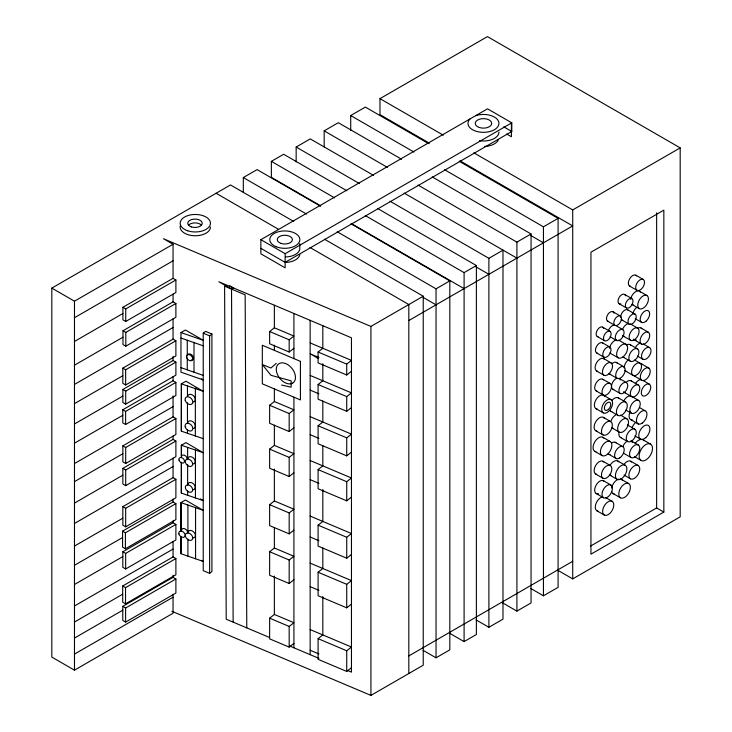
<?xml version="1.0" encoding="UTF-8"?>
<svg xmlns="http://www.w3.org/2000/svg" width="732" height="732" viewBox="0 0 732 732"><rect width="100%" height="100%" fill="white"/><g stroke="black" fill="none" stroke-linecap="round" stroke-linejoin="round"><path stroke-width="1.1" d="M196.569 387.429L195.343 388.628L195.343 435.952M276.266 363.347L270.95 368.022L262.321 364.545L270.95 375.296L291.135 380.814L291.135 387.182L281.573 385.041M203.231 333.161L205.536 331.349L211.914 334.039L211.914 571.536L209.617 573.348L203.231 570.658L203.231 333.161L209.617 335.86L211.914 334.039M293.916 348.286L289.177 352.019L269.632 343.756L269.632 331.523L274.363 327.79L274.363 305.226M289.177 352.019L289.177 339.785L293.916 336.052L274.363 327.79M351.461 371.261L346.73 374.994L318.091 362.889L318.091 352.01L322.821 348.276L322.821 325.703M293.916 427.808L289.177 431.541L269.632 423.279L269.632 405.272L274.363 401.539L274.363 388.912M351.461 407.568L346.73 411.302L318.091 399.196L318.091 384.501L322.821 380.768L322.821 363.703M346.73 374.994L346.73 364.115L351.461 360.382L310.148 342.924M289.177 431.541L289.177 413.534L293.916 409.801L274.363 401.539M293.916 472.79L289.177 476.523L269.632 468.26L269.632 449.128L274.363 445.395L274.363 425.164M346.73 411.302L346.73 396.607L351.461 392.874L310.148 375.415M351.461 452.129L346.73 455.862L318.091 443.757L318.091 425.75L322.821 422.016L322.821 400.999M289.177 476.523L289.177 457.39L293.916 453.657L274.363 445.395M346.73 455.862L346.73 437.855L351.461 434.122L310.148 416.664M293.916 530.133L289.177 533.866L269.632 525.603L269.632 504.677L274.363 500.944L274.363 469.075M351.461 497.11L346.73 500.844L318.091 488.738L318.091 469.605L322.821 465.872L322.821 445.642M289.177 533.866L289.177 512.94L293.916 509.207L274.363 500.944M346.73 500.844L346.73 481.711L351.461 477.978L310.148 460.52M293.916 579.771L289.177 583.505L269.632 575.242L269.632 551.745L274.363 548.012L274.363 527.552M351.461 554.463L346.73 558.196L318.091 546.09L318.091 525.164L322.821 521.431L322.821 489.562M289.177 583.505L289.177 560.007L293.916 556.274L274.363 548.012M346.73 558.196L346.73 537.27L351.461 533.537L310.148 516.069M351.461 604.101L346.73 607.834L318.091 595.729L318.091 572.232L322.821 568.499L322.821 548.039M293.916 643.382L289.177 647.115L269.632 638.853L269.632 618.183L274.363 614.45L274.363 576.029M289.177 647.115L289.177 626.446L293.916 622.712L274.363 614.45M346.73 607.834L346.73 584.337L351.461 580.604L310.148 563.137M351.461 667.703L346.73 671.436L318.091 659.331L318.091 638.661L322.821 634.928L322.821 596.516M346.73 671.436L346.73 650.766L351.461 647.033L310.148 629.575M470.118 118.868L470.054 118.913A15.482 8.94 0 0 0 480.768 132.19A15.482 8.94 0 0 0 498.712 121.832A15.482 8.94 0 0 0 475.718 115.647L475.718 115.647M173.054 594.311L173.054 613.251L74.472 670.164L51.816 657.08L51.816 288.106L230.498 184.949L293.752 221.467M243.308 192.415L243.308 177.556L257.078 169.604L320.342 206.122M320.781 205.893L271.362 177.364L271.362 161.36L283.65 154.26L346.904 190.778M296.158 161.9L296.158 147.041L310.249 138.906L373.595 175.396M324.175 146.867L324.175 130.863L338.321 122.701L401.575 159.219M350.71 130.406L350.71 115.546L365.35 107.092L428.604 143.618M429.4 143.179L379.981 114.65L379.981 98.646L487.448 36.6L680.184 147.873L680.184 516.847L572.717 578.893L557.894 570.338M51.816 288.106L74.472 301.191L173.054 244.268L173.054 278.334L122.903 307.294L122.903 319.847L125.73 321.485L175.89 292.526L175.89 279.972L173.054 278.334M74.472 317.725L173.054 260.812M122.903 307.294L125.73 308.931L175.89 279.972M74.472 341.46L122.903 313.506M511.796 122.83L285.141 253.693L285.141 267.839L260.867 253.821L260.867 239.675L487.521 108.821L511.796 122.83L511.796 131.495L285.141 262.358L260.867 248.34M122.976 330.773L173.054 301.858L175.89 303.496L175.89 317.285L125.812 346.199L122.976 344.571L122.976 330.773L125.812 332.41L175.89 303.496M74.472 365.204L122.976 337.196M347.371 670.402L351.461 672.132L351.461 337.809L218.877 281.774L231.532 289.076L233.49 287.95L229.592 285.7M74.472 384.419L173.054 327.506M122.82 368.132L173.054 339.136L175.89 340.764L175.89 355.972L125.657 384.977L122.82 383.339L122.82 368.132L125.657 369.77L175.89 340.764M74.472 403.634L122.82 375.726M122.866 389.488L173.054 360.519L175.89 362.148L175.89 375.159L125.703 404.128L122.866 402.49L122.866 389.488L125.703 391.126L175.89 362.148M74.472 423.984L122.866 396.049M122.784 409.783L173.054 380.759L175.89 382.397L175.89 395.472L125.611 424.496L122.784 422.858L122.784 409.783L125.611 411.421L175.89 382.397M74.472 443.208L122.784 415.309M74.472 463.548L173.054 406.635M122.857 445.852L173.054 416.874L175.89 418.512L175.89 434.497L125.694 463.475L122.857 461.837L122.857 445.852L125.694 447.49L175.89 418.512M74.472 481.638L122.857 453.703M122.857 468.37L173.054 439.392L175.89 441.021L175.89 456.667L125.694 485.645L122.857 484.008L122.857 468.37L125.694 470.008L175.89 441.021M173.054 244.268L163.483 238.742L370.923 326.426L423.233 296.222L423.233 665.196L370.923 695.4L171.91 611.284M337.205 231.76L436.043 288.829L449.814 280.878L449.814 649.851L436.043 657.803L423.197 650.382M365.259 215.565L464.097 272.633L476.386 265.533L476.386 634.507L464.097 641.607L450.262 633.619M390.055 201.254L488.894 258.314L502.985 250.179L502.985 619.153L488.894 627.287L476.047 619.876M418.073 185.077L516.911 242.136L531.057 233.975L531.057 602.948L516.911 611.119L502.079 602.555M444.608 169.751L543.446 226.819L558.086 218.365L558.086 587.348L543.446 595.793L530.599 588.372M473.878 152.851L572.717 209.919L680.184 147.873M74.472 503.122L122.857 475.187M408.822 320.543L572.717 225.923L460.044 160.866M74.472 523.471L173.054 466.549M122.839 506.654L173.054 477.657L175.89 479.295L175.89 497.833L125.666 526.83L122.839 525.192L122.839 506.654L125.666 508.292L175.89 479.295M74.472 546.072L122.839 518.155M122.573 531.148L173.054 502.006L175.89 503.643L175.89 519.619L125.41 548.771L122.573 547.133L122.573 531.148L125.41 532.786L175.89 503.643M74.472 565.296L122.573 537.526M122.82 551.772L173.054 522.776L175.89 524.414L175.89 539.969L125.657 568.974L122.82 567.337L122.82 551.772L125.657 553.41L175.89 524.414M74.472 584.511L122.82 556.594M74.472 605.995L173.054 549.073M122.701 586.003L173.054 556.933L175.89 558.571L175.89 574.776L125.529 603.845L122.701 602.216L122.701 586.003L125.529 587.64L175.89 558.571M74.472 622.035L122.701 594.192M122.784 606.361L173.054 577.338L175.89 578.975L175.89 593.057L125.611 622.081L122.784 620.443L122.784 606.361L125.611 607.999L175.89 578.975M74.472 638.075L122.784 610.186M74.472 654.115L173.054 597.202M590.642 546.035L656.641 507.935L663.842 512.089L663.842 210.139L590.944 252.22L590.944 554.179L663.842 512.089M408.822 655.927L572.717 561.298M180.969 332.566L185.416 330.004L203.231 340.325L180.969 332.566L180.969 372.176L203.231 379.935L201.355 378.847M180.969 553.685L180.969 536.657L180.941 553.703L203.231 561.444L201.355 560.364M181.344 383.852L185.946 381.216L203.231 391.318L181.344 383.852L181.344 431.175L203.231 438.642M181.344 431.175L181.445 383.788M181.344 445.248L185.946 442.622L203.231 452.724L181.344 445.248L181.344 456.649M181.344 462.35L181.344 493.112L181.445 462.285M181.344 493.112L203.231 500.587L200.348 498.904M180.969 338.056L203.231 345.815M180.969 367.638L203.231 375.397M269.632 331.523L289.177 339.785M318.091 352.01L346.73 364.115M318.923 357.5L310.148 353.794L318.383 358.552M318.091 384.501L346.73 396.607M310.148 390.11L318.923 393.816M269.632 405.272L289.177 413.534M318.091 425.75L346.73 437.855M310.148 434.671L318.923 438.377M269.632 449.128L289.177 457.39M318.091 469.605L346.73 481.711M310.148 479.652L318.923 483.358M269.632 504.677L289.177 512.94M318.091 525.164L346.73 537.27M310.148 536.995L318.923 540.71M269.632 551.745L289.177 560.007M318.091 572.232L346.73 584.337M310.148 586.643L318.923 590.349M269.632 618.183L289.177 626.446M318.091 638.661L346.73 650.766M310.148 650.245L318.923 653.951M269.257 637.38L226.215 619.19L224.596 286.148L245.156 294.84L246.775 627.882M289.799 646.063L318.923 658.37M503.762 126.865L511.796 131.495M506.636 134.002L511.412 136.756L511.412 122.61M379.981 98.646L443.244 135.164M459.248 161.305L558.086 218.365M635.898 275.214L643.254 279.45A6.277 3.623 -60 0 1 641.259 289.186A6.277 3.623 -60 0 1 635.824 286.038A6.277 3.623 -60 0 1 643.254 279.45M350.71 115.546L413.964 152.064M639.548 291.272L646.896 295.508A7.576 4.374 -60 0 1 644.499 307.257A7.576 4.374 -60 0 1 637.929 303.46A7.576 4.374 -60 0 1 646.896 295.508M629.621 286.084L636.968 290.329M432.219 176.906L531.057 233.975M530.599 235.402L543.446 242.823M624.533 294.374L631.881 298.619A5.417 3.129 -60 0 1 630.161 307.001A5.417 3.129 -60 0 1 625.476 304.292A5.417 3.129 -60 0 1 631.881 298.619M639.32 308.639L631.963 304.393A7.576 4.374 -60 0 0 633.079 304.741M324.175 130.863L387.429 167.39M619.116 303.753L626.464 307.989M627.699 309.846L635.056 314.092A5.847 3.376 -60 0 1 633.198 323.151A5.847 3.376 -60 0 1 628.129 320.223A5.847 3.376 -60 0 1 635.056 314.092M635.129 318.64L641.561 322.345M613.004 311.777L620.352 316.023A5.417 3.129 -60 0 1 618.632 324.404A5.417 3.129 -60 0 1 613.947 321.696A5.417 3.129 -60 0 1 620.352 316.023M640.976 327.991L648.323 332.237A6.826 3.934 -60 0 1 646.164 342.805A6.826 3.934 -60 0 1 640.253 339.392A6.826 3.934 -60 0 1 648.323 332.237M404.146 193.111L516.911 258.14M630.289 323.873L637.636 328.11A7.036 4.063 -60 0 1 635.403 339.017A7.036 4.063 -60 0 1 629.31 335.494A7.036 4.063 -60 0 1 637.636 328.11M621.852 319.976L629.2 324.221M616.371 325.896L622.804 329.61A6.277 3.623 -60 0 1 620.809 339.337A6.277 3.623 -60 0 1 615.374 336.198A6.277 3.623 -60 0 1 622.804 329.61M607.587 321.156L614.935 325.401M643.19 343.93L649.623 347.645A6.716 3.88 -60 0 1 647.491 358.04A6.716 3.88 -60 0 1 641.68 354.681A6.716 3.88 -60 0 1 649.623 347.645M634.15 339.813L641.507 344.049M296.158 147.041L359.412 183.558M623.243 336.061L630.6 340.307M602.656 327.113L610.003 331.358A5.417 3.129 -60 0 1 608.292 339.749A5.417 3.129 -60 0 1 603.598 337.04A5.417 3.129 -60 0 1 610.003 331.358M630.096 344.616L637.453 348.862A7.146 4.127 -60 0 1 635.184 359.934A7.146 4.127 -60 0 1 628.998 356.365A7.146 4.127 -60 0 1 637.453 348.862M618.668 340.115L626.016 344.351A7.796 4.502 -60 0 1 623.545 356.429A7.796 4.502 -60 0 1 616.792 352.531A7.796 4.502 -60 0 1 626.016 344.351M610.095 336.775L616.527 340.49M637.398 356.091L642.906 359.266M377.547 208.474L476.386 265.533M597.239 336.491L604.586 340.737M476.047 266.896L488.894 274.317M641.433 363.822L648.79 368.068A7.036 4.063 -60 0 1 646.557 378.975A7.036 4.063 -60 0 1 640.463 375.452A7.036 4.063 -60 0 1 648.79 368.068M634.553 359.998L640.061 363.182A7.036 4.063 -60 0 1 637.837 374.089A7.036 4.063 -60 0 1 631.734 370.566A7.036 4.063 -60 0 1 640.061 363.182M602.473 342.823L609.829 347.069A5.847 3.376 -60 0 1 607.972 356.127A5.847 3.376 -60 0 1 602.912 353.199A5.847 3.376 -60 0 1 609.829 347.069M630.307 361.242L622.95 356.996A7.146 4.127 -60 0 0 624.003 357.326M618.22 357.857L610.872 353.611A7.796 4.502 -60 0 1 609.994 352.806M271.362 161.36L334.615 197.878M616.445 362.486L623.801 366.732A6.716 3.88 -60 0 1 621.669 377.126A6.716 3.88 -60 0 1 615.85 373.768A6.716 3.88 -60 0 1 623.801 366.732M596.626 352.952L603.973 357.198M642.943 380.466L649.376 384.181A6.716 3.88 -60 0 1 647.244 394.585A6.716 3.88 -60 0 1 641.433 391.227A6.716 3.88 -60 0 1 649.376 384.181M634.397 376.019L641.744 380.265M625.677 371.133L633.024 375.37M603.708 358.607L611.055 362.852A7.146 4.127 -60 0 1 608.795 373.924A7.146 4.127 -60 0 1 602.601 370.346A7.146 4.127 -60 0 1 611.055 362.852M631.057 380.814L638.405 385.059A6.716 3.88 -60 0 1 636.282 395.463A6.716 3.88 -60 0 1 630.462 392.105A6.716 3.88 -60 0 1 638.405 385.059M351.424 223.58L464.097 288.637M619.126 378.371L626.482 382.616A6.277 3.623 -60 0 1 624.488 392.343A6.277 3.623 -60 0 1 619.052 389.204A6.277 3.623 -60 0 1 626.482 382.616M350.976 223.809L449.814 280.878M609.729 374.116L617.085 378.362M596.562 370.987L603.909 375.232M602.765 379.213L610.122 383.458A6.716 3.88 -60 0 1 607.99 393.853A6.716 3.88 -60 0 1 602.18 390.495A6.716 3.88 -60 0 1 610.122 383.458M632.302 396.762L638.734 400.477A7.366 4.255 -60 0 1 636.401 411.878A7.366 4.255 -60 0 1 630.023 408.2A7.366 4.255 -60 0 1 638.734 400.477M624.341 392.443L631.698 396.689M612.849 389.25L620.196 393.496M243.308 177.556L306.562 214.073M639.42 407.486L644.929 410.67M618.339 397.86L625.686 402.106A7.686 4.438 -60 0 1 623.252 414.019A7.686 4.438 -60 0 1 616.591 410.167A7.686 4.438 -60 0 1 625.686 402.106M596.058 390.842L603.406 395.088M603.635 395.335L610.982 399.581A7.686 4.438 -60 0 1 608.548 411.494A7.686 4.438 -60 0 1 601.887 407.642A7.686 4.438 -60 0 1 610.982 399.581M625.851 410.048L631.368 413.232M324.395 239.163L423.233 296.222M423.197 297.412L436.043 304.832M631.112 419.811L638.469 424.057M620.498 415.108L626.931 418.823A7.686 4.438 -60 0 1 624.497 430.736A7.686 4.438 -60 0 1 617.835 426.893A7.686 4.438 -60 0 1 626.931 418.823M610.644 411.183L618 415.419M634.836 429.227A7.146 4.127 -60 0 0 626.382 436.72A7.146 4.127 -60 0 0 632.567 440.298A7.146 4.127 -60 0 0 634.836 429.227L627.48 424.981A7.146 4.127 -60 0 1 628.285 425.722M595.949 408.657L603.296 412.894M216.086 193.266L278.352 229.217M309.984 247.48L408.822 304.539L408.822 673.522M643.199 439.85L650.547 444.086A9.461 5.463 -60 0 1 647.555 458.744A9.461 5.463 -60 0 1 639.356 454.014A9.461 5.463 -60 0 1 650.547 444.086M603.388 417.377L610.735 421.623A7.686 4.438 -60 0 1 608.301 433.536A7.686 4.438 -60 0 1 601.64 429.684A7.686 4.438 -60 0 1 610.735 421.623M634.864 435.897L640.381 439.081M619.245 432.136L611.897 427.9A7.686 4.438 -60 0 0 613.023 428.247M630.938 440.719L638.295 444.965A7.256 4.191 -60 0 1 635.989 456.21A7.256 4.191 -60 0 1 629.703 452.577A7.256 4.191 -60 0 1 638.295 444.965M620.333 437.361L627.681 441.606M595.692 430.69L603.049 434.936M615.136 442.247L622.484 446.493M260.867 239.675L285.141 253.693M602.857 437.269L610.204 441.515A8.125 4.685 -60 0 1 607.633 454.096A8.125 4.685 -60 0 1 600.597 450.034A8.125 4.685 -60 0 1 610.204 441.515M634.662 456.759L641.095 460.474M623.682 453.291L631.039 457.537M630.801 461.233L638.148 465.479A7.686 4.438 -60 0 1 635.715 477.392A7.686 4.438 -60 0 1 629.053 473.549A7.686 4.438 -60 0 1 638.148 465.479M608.978 454.38L616.335 458.625M617.863 461.014L625.22 465.259A8.125 4.685 -60 0 1 622.639 477.84A8.125 4.685 -60 0 1 615.612 473.778A8.125 4.685 -60 0 1 625.22 465.259M594.732 451.333L602.079 455.579M602.985 461.27L610.342 465.506A7.366 4.255 -60 0 1 608.008 476.916A7.366 4.255 -60 0 1 601.631 473.238A7.366 4.255 -60 0 1 610.342 465.506M624.03 475.086L630.462 478.801M621.349 479.323L628.706 483.568A8.226 4.749 -60 0 1 626.089 496.314A8.226 4.749 -60 0 1 618.961 492.197A8.226 4.749 -60 0 1 628.706 483.568M617.094 479.332L609.747 475.086A8.125 4.685 -60 0 0 610.936 475.452M595.628 474.025L602.976 478.261M603.534 480.768L610.891 485.014A7.366 4.255 -60 0 1 608.557 496.415A7.366 4.255 -60 0 1 602.18 492.737A7.366 4.255 -60 0 1 610.891 485.014M613.123 493.578L620.471 497.824M605.73 497.623L612.162 501.338A7.906 4.566 -60 0 1 609.655 513.58A7.906 4.566 -60 0 1 602.811 509.628A7.906 4.566 -60 0 1 612.162 501.338M596.168 493.524L603.525 497.769M596.909 510.79L604.257 515.026M231.532 289.076L233.142 622.118M656.641 212.82L656.641 507.935M572.717 209.919L572.717 578.893M543.446 226.819L543.446 595.793M516.911 242.136L516.911 611.119M488.894 258.314L488.894 627.287M464.097 272.633L464.097 641.607M436.043 288.829L436.043 657.803M370.923 326.426L370.923 695.4M310.148 320.351L310.148 654.664M299.818 243.619L299.818 249.036A15.052 8.693 0 0 1 285.507 256.969M293.916 313.488L293.916 358.625M293.916 397.174L293.916 647.802M274.363 345.193L274.363 350.363M209.617 335.86L209.617 573.348M195.572 507.697L195.572 558.791M195.435 450.061L195.435 497.925M193.998 342.594L193.998 372.185M187.904 505.034L187.904 532.283M187.904 539.091L187.904 556.128M187.63 447.398L187.63 458.79M187.63 464.491L187.63 485.005M187.63 490.705L187.63 495.262M187.456 385.938L187.456 396.076M187.456 402.838L187.456 423.123M187.456 429.876L187.456 433.262M187.255 340.243L187.255 355.908M187.255 358.049L187.255 369.825M181.445 445.193L181.445 456.594M180.969 530.984L180.969 502.591L185.416 500.029L203.231 510.35L180.941 502.609L180.941 530.993M173.054 294.182L173.054 301.858M173.054 318.887L173.054 339.136M173.054 356.402L173.054 360.519M173.054 376.623L173.054 380.759M173.054 395.966L173.054 416.874M173.054 436.126L173.054 439.392M173.054 458.168L173.054 477.657M173.054 499.105L173.054 502.006M173.054 520.864L173.054 522.776M173.054 541.561L173.054 556.933M173.054 575.242L173.054 577.338M125.812 332.41L125.812 346.199M125.73 308.931L125.73 321.485M125.657 369.77L125.657 384.977M125.703 391.126L125.703 404.128M125.611 411.421L125.611 424.496M125.694 447.49L125.694 463.475M125.694 470.008L125.694 485.645M125.666 508.292L125.666 526.83M125.657 553.41L125.657 568.974M125.611 607.999L125.611 622.081M125.529 587.64L125.529 603.845M125.41 532.786L125.41 548.771M74.472 301.191L74.472 670.164M498.419 139.849A15.482 8.94 0 0 1 484.474 146.455M210.459 227.021A15.162 8.757 0 0 1 193.98 235.731A15.162 8.757 0 0 1 180.374 225.493M188.7 224.98A7.256 4.191 0 0 1 201.273 224.98M299.818 254.516A15.052 8.693 0 0 1 285.507 262.449M498.95 132.053A15.482 8.94 0 0 1 479.451 140.69M635.129 443.281A9.461 5.463 -60 0 1 644.261 440.829M598.035 336.738A5.417 3.129 -60 0 1 597.614 329.638A5.417 3.129 -60 0 1 603.644 328.522M608.374 321.394A5.417 3.129 -60 0 1 607.963 314.303A5.417 3.129 -60 0 1 613.992 313.186M620.827 303.899A5.417 3.129 -60 0 1 619.116 297.494A5.417 3.129 -60 0 1 625.521 295.783M630.536 286.377A6.277 3.623 -60 0 1 629.621 278.837A6.277 3.623 -60 0 1 636.602 275.863M597.486 353.217A5.847 3.376 -60 0 1 596.626 346.199A5.847 3.376 -60 0 1 603.131 343.427M608.466 330.461A6.277 3.623 -60 0 1 614.532 325.081M620.644 317.295A5.847 3.376 -60 0 1 623.71 310.917A5.847 3.376 -60 0 1 628.358 310.46M622.712 320.241A5.847 3.376 -60 0 1 621.193 319.362M630.581 299.223A7.576 4.374 -60 0 1 635.056 292.105A7.576 4.374 -60 0 1 640.399 292.059M597.605 371.307A7.146 4.127 -60 0 1 596.562 362.733A7.146 4.127 -60 0 1 604.513 359.348M609.445 348.286A7.796 4.502 -60 0 1 616.198 339.886M624.277 336.381A7.036 4.063 -60 0 1 622.456 335.329M622.456 329.583A7.036 4.063 -60 0 1 628.056 323.672M632.979 313.516A6.716 3.88 -60 0 1 636.337 307.705M597.038 391.144A6.716 3.88 -60 0 1 596.058 383.083A6.716 3.88 -60 0 1 603.525 379.908M611.861 363.713A6.716 3.88 -60 0 1 617.204 363.182M610.717 374.418A6.716 3.88 -60 0 1 608.978 373.412M626.528 344.973A7.146 4.127 -60 0 1 630.902 345.367M637.563 328.329A6.826 3.934 -60 0 1 641.744 328.705M636.318 340.005A6.826 3.934 -60 0 1 633.381 339.099M597.074 409.005A7.686 4.438 -60 0 1 595.949 399.773A7.686 4.438 -60 0 1 604.495 396.14M619.83 379.03A6.277 3.623 -60 0 1 620.279 380.009M613.764 389.534A6.277 3.623 -60 0 1 611.888 384.218A6.277 3.623 -60 0 1 617.14 378.197M626.702 371.444A7.036 4.063 -60 0 1 624.881 370.392M624.213 367.903A7.036 4.063 -60 0 1 627.91 360.226M635.559 347.27A6.716 3.88 -60 0 1 640.143 343.207M596.818 431.038A7.686 4.438 -60 0 1 595.692 421.815A7.686 4.438 -60 0 1 604.248 418.182M611.769 400.651A7.686 4.438 -60 0 1 619.199 398.666M611.769 411.53A7.686 4.438 -60 0 1 609.783 410.377M626.473 382.04A6.716 3.88 -60 0 1 631.808 381.518M625.329 392.745A6.716 3.88 -60 0 1 623.591 391.748M640.409 363.511A7.036 4.063 -60 0 1 642.229 364.563M635.431 376.34A7.036 4.063 -60 0 1 633.61 375.287M595.921 451.708A8.125 4.685 -60 0 1 594.732 441.954A8.125 4.685 -60 0 1 603.763 438.111M611.028 420.818A7.686 4.438 -60 0 1 615.74 414.962M624.021 400.477A7.366 4.255 -60 0 1 630.307 395.893M635.303 383.815A6.716 3.88 -60 0 1 641.04 379.633M596.708 474.354A7.366 4.255 -60 0 1 595.628 465.515A7.366 4.255 -60 0 1 603.818 462.029M610.049 454.545A6.826 3.934 -60 0 1 608.127 453.813M611.604 443.034A6.826 3.934 -60 0 1 615.987 442.823M621.377 437.681A7.146 4.127 -60 0 1 619.025 432.475M632.302 419.921A7.476 4.31 -60 0 1 630.17 411.796M598.511 493.734A7.366 4.255 -60 0 1 595.72 485.865A7.366 4.255 -60 0 1 604.367 481.537M609.747 465.708A8.125 4.685 -60 0 1 618.778 461.865M631.753 441.478A7.256 4.191 -60 0 1 632.265 442.613M622.868 446.612A7.256 4.191 -60 0 1 627.315 441.085M632.137 427.552A7.906 4.566 -60 0 1 635.532 422.593M598.062 511.146A7.906 4.566 -60 0 1 595.692 504.449A7.906 4.566 -60 0 1 602.308 496.872M620.141 478.948A8.226 4.749 -60 0 1 622.273 480.183M614.322 493.954A8.226 4.749 -60 0 1 611.613 491.437M611.613 487.96A8.226 4.749 -60 0 1 618.741 479.094M624.24 464.024A7.686 4.438 -60 0 1 631.661 462.038M187.749 395.948A4.493 3.157 45.7 0 1 193.834 396.067A4.493 3.157 45.7 0 1 193.413 402.005M187.612 423.361A4.493 3.157 45.7 0 1 193.413 422.163A4.493 3.157 45.7 0 1 193.413 428.522M187.355 355.185A3.605 2.516 46.3 0 1 192.516 355.661A3.605 2.516 46.3 0 1 191.134 360.107M181.536 456.228A3.248 2.288 45.7 0 1 184.958 455.514A3.248 2.288 45.7 0 1 186.944 459.44M187.996 458.223A4.246 2.983 45.7 0 1 194.117 458.754A4.246 2.983 45.7 0 1 192.479 464.006M187.996 484.017A4.246 2.983 45.7 0 1 194.117 484.547A4.246 2.983 45.7 0 1 192.479 489.79M181.426 530.609A3.669 2.562 46.2 0 1 184.574 528.705A3.669 2.562 46.2 0 1 187.712 532.786M187.959 532.887A4.31 3.01 46.2 0 1 191.327 530.554A4.31 3.01 46.2 0 1 195.288 534.817A4.31 3.01 46.2 0 1 192.608 537.901M292.644 383.129L290.65 383.824A11.904 7.842 51.7 0 1 281.042 379.743L279.057 377.346A11.904 7.842 51.7 0 1 279.093 363.612A11.904 7.842 51.7 0 1 292.681 369.395A11.904 7.842 51.7 0 1 292.644 383.129M300.422 361.37L262.321 345.275L262.321 383.824L300.422 399.928L300.422 361.37M187.721 230.79A15.162 8.757 0 0 0 210.459 223.214A15.162 8.757 0 0 0 187.721 215.638A15.162 8.757 0 0 0 187.721 230.79M191.354 226.902A7.256 4.191 0 0 0 202.242 223.278A7.256 4.191 0 0 0 191.354 219.646A7.256 4.191 0 0 0 191.354 226.902M281.033 243.417A7.585 4.383 0 0 0 292.407 239.62A7.585 4.383 0 0 0 281.033 235.832A7.585 4.383 0 0 0 281.033 243.417M479.35 127.505A8.226 4.749 0 0 0 491.694 123.388A8.226 4.749 0 0 0 479.35 119.27A8.226 4.749 0 0 0 479.35 127.505M276.211 246.748A15.052 8.693 0 0 0 299.818 240.361A15.052 8.693 0 0 0 278.435 231.751A15.052 8.693 0 0 0 276.211 246.748M646.146 321.119A6.716 3.88 -60 0 0 648.268 310.725A6.716 3.88 -60 0 0 640.326 317.761A6.716 3.88 -60 0 0 646.146 321.119M608.402 409.426A4.548 2.626 -60 0 0 609.838 402.38A4.548 2.626 -60 0 0 604.458 407.157A4.548 2.626 -60 0 0 608.402 409.426M642.367 423.023A7.476 4.31 -60 0 0 645.899 411.238A7.476 4.31 -60 0 0 636.822 417.816A7.476 4.31 -60 0 0 642.367 423.023M619.858 457.848A6.826 3.934 -60 0 0 623.344 447.069A6.826 3.934 -60 0 0 615.026 452.769A6.826 3.934 -60 0 0 619.858 457.848M645.78 437.635A7.906 4.566 -60 0 0 648.287 425.383A7.906 4.566 -60 0 0 638.935 433.683A7.906 4.566 -60 0 0 645.78 437.635M186.633 357.399A3.605 2.516 46.3 0 0 191.784 360.519A3.605 2.516 46.3 0 0 190.402 355.121A3.605 2.516 46.3 0 0 186.633 357.399M185.214 400.322A4.493 3.157 45.7 0 0 191.683 404.174A4.493 3.157 45.7 0 0 189.945 397.449A4.493 3.157 45.7 0 0 185.214 400.322M185.214 426.838A4.493 3.157 45.7 0 0 191.683 430.681A4.493 3.157 45.7 0 0 189.945 423.956A4.493 3.157 45.7 0 0 185.214 426.838M185.461 462.496A4.246 2.983 45.7 0 0 191.583 466.138A4.246 2.983 45.7 0 0 189.945 459.778A4.246 2.983 45.7 0 0 185.461 462.496M179.001 460.071A3.248 2.288 45.7 0 0 183.677 462.862A3.248 2.288 45.7 0 0 182.424 457.994A3.248 2.288 45.7 0 0 179.001 460.071M185.461 488.29A4.246 2.983 45.7 0 0 191.583 491.931A4.246 2.983 45.7 0 0 189.945 485.563A4.246 2.983 45.7 0 0 185.461 488.29M185.461 536.355A4.31 3.01 46.2 0 0 191.638 540.079A4.31 3.01 46.2 0 0 189.981 533.619A4.31 3.01 46.2 0 0 185.461 536.355M178.919 533.93A3.669 2.562 46.2 0 0 184.171 537.105A3.669 2.562 46.2 0 0 182.762 531.606A3.669 2.562 46.2 0 0 178.919 533.93"/></g></svg>
